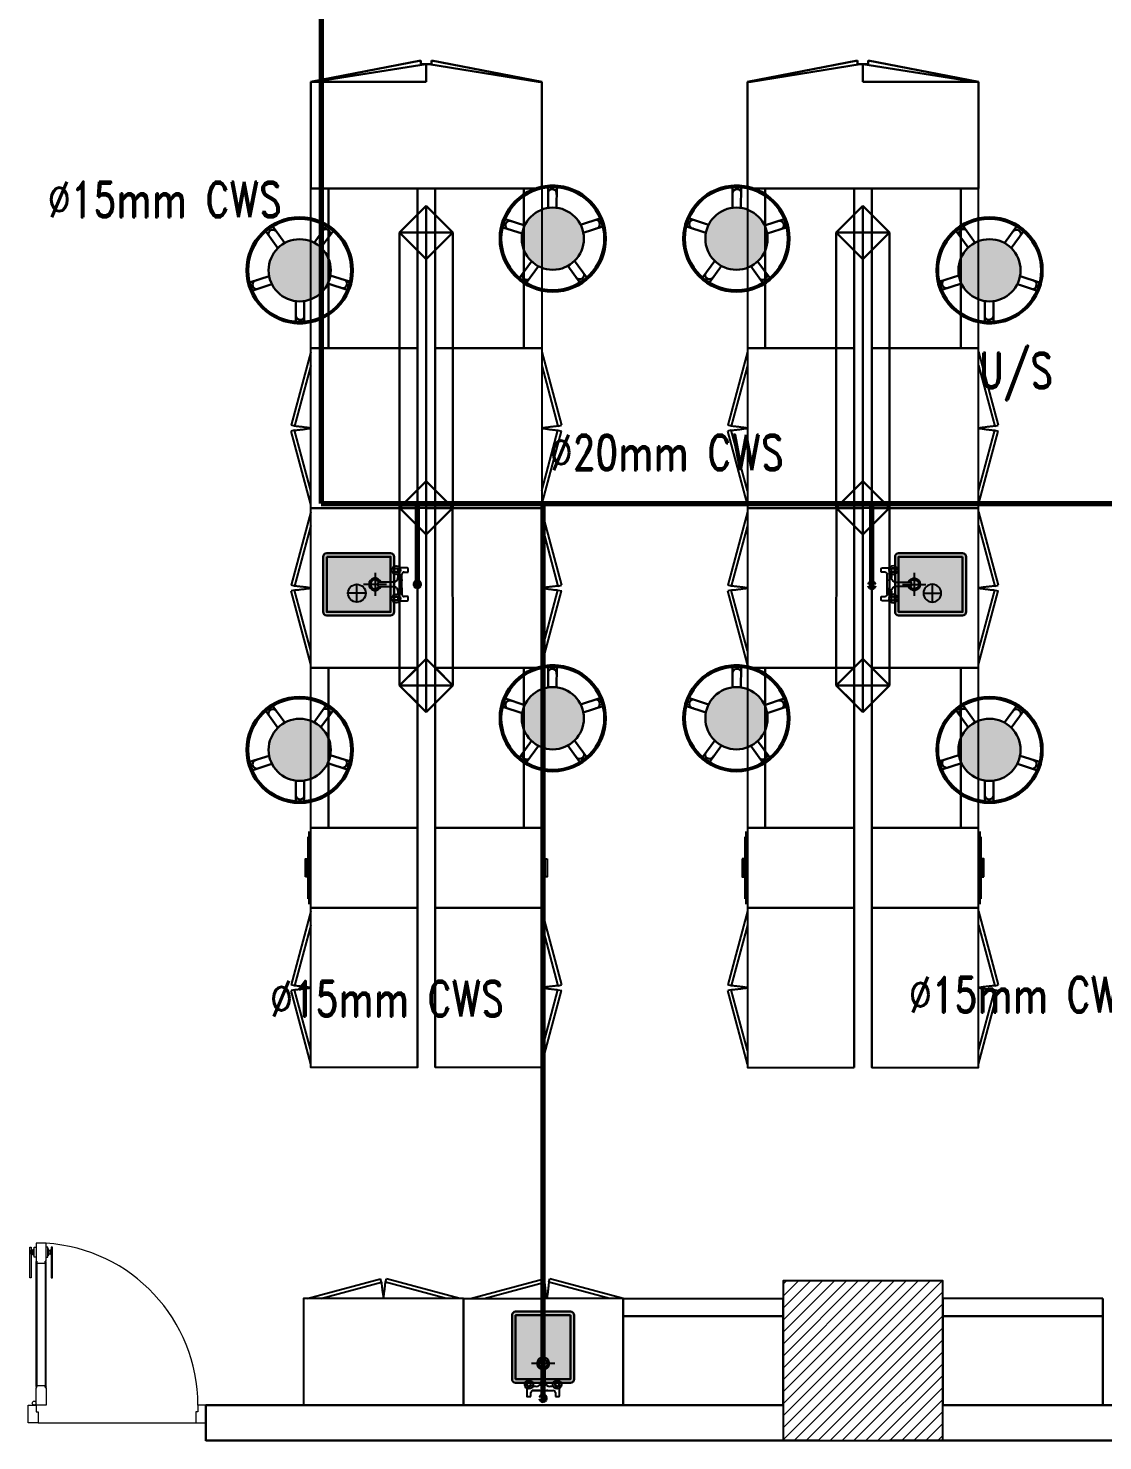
# Model space of a CAD drawing. Extents: x 800 to 995, y 398 to 804.
# Drawn here: x 861.9 to 867.95, y 754.73 to 762.68 of the extents above; entities that cross this region are included whole.
import ezdxf

# ---------------------------------------------------------------- set-up
doc = ezdxf.new("R2010")
doc.units = 0
doc.header["$MEASUREMENT"] = 0
doc.linetypes.add('ACAD_ISO02W100', pattern=[15, 12, -3])
doc.linetypes.add('DASHED', pattern=[19.05, 12.7, -6.35])
doc.layers.get('0').update_dxf_attribs({"color": 252, "linetype": 'CONTINUOUS', "lineweight": 30})
for name, color, linetype in [('-FUR', 252, 'CONTINUOUS'), ('LAYER8', 3, 'CONTINUOUS'), ('SAN', 2, 'CONTINUOUS')]:
    doc.layers.add(name, color=color, linetype=linetype)
for name, color, linetype, lineweight in [('Column', 6, 'CONTINUOUS', 25), ('DOOR', 30, 'CONTINUOUS', 9), ('hatch', 252, 'CONTINUOUS', 9), ('P-C-WATER', 5, 'CONTINUOUS', 70), ('P-TEXT', 1, 'CONTINUOUS', 25), ('Wall', 252, 'CONTINUOUS', 30)]:
    doc.layers.add(name, color=color, linetype=linetype, lineweight=lineweight)
doc.styles.add('ROMANC', font='romand.shx')

# ---------------------------------------------------------------- blocks, each defined once
blk = doc.blocks.new('YY5Y5')
at = {"layer": 'SAN', "color": 1}
for p, q in [((433.83, 542.04), (433.83, 538.56)), ((435.73, 542.41), (434.2, 542.41)), ((435.73, 540.55), (435.73, 542.41)), ((446.18, 539.55), (436.73, 539.55)), ((443.04, 539.55), (446.16, 539.55)), ((447.16, 542.41), (447.16, 540.55)), ((448.69, 542.41), (447.16, 542.41)), ((449.07, 538.56), (449.07, 542.04)), ((434.16, 537.56), (433.7, 538.02)), ((434.16, 536.15), (433.7, 535.69)), ((435.58, 537.56), (436.04, 538.02)), ((435.58, 536.15), (436.04, 535.69)), ((436.72, 537.65), (438.25, 537.65)), ((440.5, 535.4), (440.5, 528.74)), ((442.4, 528.74), (442.4, 535.4)), ((444.65, 537.65), (446.18, 537.65)), ((447.32, 537.56), (446.86, 538.02)), ((447.32, 536.15), (446.86, 535.69)), ((448.74, 537.56), (449.2, 538.02)), ((448.74, 536.15), (449.2, 535.69)), ((440.87, 528.36), (442.03, 528.36))]:
    blk.add_line(p, q, dxfattribs=at)
at = {"layer": 'SAN', "color": 1, "linetype": 'Continuous'}
blk.add_line((439.23, 539.55), (439.86, 539.55), dxfattribs=at)
at = {"layer": 'SAN', "color": 2, "linetype": 'DASHED'}
for points in [[(441.45, 532.42), (441.45, 521.63)], [(436.06, 527.03), (446.84, 527.03)]]:
    blk.add_lwpolyline(points, dxfattribs=at)
at = {"layer": 'SAN', "color": 1}
for centre, radius in [((434.87, 536.85), 2), ((434.87, 536.85), 1), ((434.87, 536.85), 0.8), ((448.03, 536.85), 2), ((448.03, 536.85), 1), ((448.03, 536.85), 0.8)]:
    blk.add_circle(centre, radius, dxfattribs=at)
for centre, radius, start, end in [((434.2, 542.04), 0.375, 90, 180), ((436.73, 540.55), 1, 180, 270), ((446.16, 540.55), 1, 270, 0), ((448.69, 542.04), 0.375, 0, 90), ((438.25, 535.4), 2.25, 0, 90), ((444.65, 535.4), 2.25, 90, 180), ((441.45, 527.03), 2.86, 109.43194, 70.56806), ((441.45, 527.03), 2.08, 117.27647, 62.72353), ((440.87, 528.74), 0.375, 180, 270), ((442.03, 528.74), 0.375, 270, 360)]:
    blk.add_arc(centre, radius, start, end, dxfattribs=at)
blk = doc.blocks.new('fd')
at = {"layer": '-FUR'}
h = blk.add_hatch(color=254, dxfattribs=at)
h.paths.add_polyline_path([(1322.6636, 576.6994), (1322.3536, 576.6994), (1322.3536, 577.0594), (1322.6636, 577.0594)], flags=16)
edge = h.paths.add_edge_path()
edge.add_line((1322.6636, 576.6794), (1322.3536, 576.6794))
edge.add_arc((1322.3536, 576.6994), 0.02, 180, 270, ccw=False)
edge.add_line((1322.3336, 576.6994), (1322.3336, 577.0594))
edge.add_arc((1322.3536, 577.0594), 0.02, 90, 180, ccw=False)
edge.add_line((1322.3536, 577.0794), (1322.6636, 577.0794))
edge.add_arc((1322.6636, 577.0594), 0.02, 0, 90, ccw=False)
edge.add_line((1322.6836, 577.0594), (1322.6836, 576.6994))
edge.add_arc((1322.6636, 576.6994), 0.02, -90, 0, ccw=False)
blk.add_hatch(color=253, dxfattribs=at).paths.add_polyline_path([(1322.6636, 577.0594), (1322.6636, 576.6994), (1322.3536, 576.6994), (1322.3536, 577.0594)])
h = blk.add_hatch(color=251, dxfattribs=at)
h.paths.add_polyline_path([(1322.6337, 577.0294), (1322.6636, 577.0594), (1322.6636, 576.6994), (1322.6336, 576.7294)])
h.paths.add_polyline_path([(1322.6336, 576.7294), (1322.6636, 576.6994), (1322.3536, 576.6994), (1322.3836, 576.7294)])
h = blk.add_hatch(color=252, dxfattribs=at)
h.paths.add_polyline_path([(1322.3836, 577.0294), (1322.3536, 577.0594), (1322.6636, 577.0594), (1322.6337, 577.0294)])
h.paths.add_polyline_path([(1322.3836, 576.7294), (1322.3536, 576.6994), (1322.3536, 577.0594), (1322.3836, 577.0294)])
for p, q in [((1322.4784, 577.2056), (1322.0597, 577.2056)), ((1322.4784, 577.2056), (1322.9597, 577.2056)), ((1322.0597, 576.6056), (1322.5097, 576.6056)), ((1322.9597, 576.6056), (1322.5097, 576.6056))]:
    blk.add_line(p, q, dxfattribs=at)
at = {"layer": '-FUR', "linetype": 'ACAD_ISO02W100'}
for p, q in [((1322.0597, 577.2056), (1322.5097, 577.2056)), ((1322.9597, 577.2056), (1322.5097, 577.2056)), ((1322.0997, 576.6056), (1322.5133, 576.4948)), ((1322.177, 576.6056), (1322.5185, 576.5141)), ((1322.8824, 576.6056), (1322.541, 576.5141)), ((1322.9597, 576.6056), (1322.5462, 576.4948)), ((1322.5185, 576.5141), (1322.5133, 576.4948)), ((1322.541, 576.5141), (1322.5462, 576.4948))]:
    blk.add_line(p, q, dxfattribs=at)
for centre, start, end in [((1324.045, 576.3727), 171.26112, 174.70691), ((1321.0144, 576.3727), 5.29309, 8.73888)]:
    blk.add_arc(centre, 1.5331, start, end, dxfattribs=at)
for p, q in [((1322.0597, 577.2056), (1322.0597, 576.6056)), ((1322.9597, 577.2056), (1322.9597, 576.6056))]:
    blk.add_line(p, q)
blk.add_lwpolyline([(1322.6636, 576.6794), (1322.3536, 576.6794, -0.414214), (1322.3336, 576.6994), (1322.3336, 577.0594, -0.414214), (1322.3536, 577.0794), (1322.6636, 577.0794, -0.414214), (1322.6836, 577.0594), (1322.6836, 576.6994, -0.414214)], format="xyb", close=True)
blk.add_lwpolyline([(1322.6636, 576.6794), (1322.3536, 576.6794, -0.414214), (1322.3336, 576.6994), (1322.3336, 577.0594, -0.414214), (1322.3536, 577.0794), (1322.6636, 577.0794, -0.414214), (1322.6836, 577.0594), (1322.6836, 576.6994, -0.414214)], format="xyb", close=True)
blk.add_lwpolyline([(1322.6636, 576.6994), (1322.3536, 576.6994), (1322.3536, 577.0594), (1322.6636, 577.0594)], close=True)
at = {"extrusion": (0, 0, -1), "xscale": 0.0121000000000322, "yscale": 0.0121000000000322, "zscale": -0.0121}
blk.add_blockref('YY5Y5', (-1327.8502, 570.5947), dxfattribs=at)
blk = doc.blocks.new('juy')
blk.add_line((1322.9597, 577.2056), (1322.9597, 576.6056))
blk.add_blockref('fd', (0, 0))
blk = doc.blocks.new('vfd')
at = {"layer": '-FUR'}
h = blk.add_hatch(color=254, dxfattribs=at)
h.paths.add_polyline_path([(1316.635, 565.8296), (1316.635, 566.1396), (1316.275, 566.1396), (1316.275, 565.8296)], flags=16)
edge = h.paths.add_edge_path()
edge.add_line((1316.655, 565.8296), (1316.655, 566.1396))
edge.add_ellipse((1316.635, 566.1396), major_axis=(-0.0141, -0.0141), ratio=1, start_angle=135, end_angle=225)
edge.add_line((1316.635, 566.1596), (1316.275, 566.1596))
edge.add_ellipse((1316.275, 566.1396), major_axis=(-0.0141, -0.0141), ratio=1, start_angle=225, end_angle=315)
edge.add_line((1316.255, 566.1396), (1316.255, 565.8296))
edge.add_ellipse((1316.275, 565.8296), major_axis=(0.0141, -0.0141), ratio=1, start_angle=225, end_angle=315)
edge.add_line((1316.275, 565.8096), (1316.635, 565.8096))
edge.add_ellipse((1316.635, 565.8296), major_axis=(0.0141, -0.0141), ratio=1, start_angle=-45, end_angle=45)
blk.add_hatch(color=253, dxfattribs=at).paths.add_polyline_path([(1316.275, 565.8296), (1316.635, 565.8296), (1316.635, 566.1396), (1316.275, 566.1396)])
h = blk.add_hatch(color=251, dxfattribs=at)
h.paths.add_polyline_path([(1316.305, 565.8596), (1316.275, 565.8296), (1316.635, 565.8296), (1316.605, 565.8596)])
h.paths.add_polyline_path([(1316.605, 565.8596), (1316.635, 565.8296), (1316.635, 566.1396), (1316.605, 566.1096)])
h = blk.add_hatch(color=252, dxfattribs=at)
h.paths.add_polyline_path([(1316.305, 566.1096), (1316.275, 566.1396), (1316.275, 565.8296), (1316.305, 565.8596)])
h.paths.add_polyline_path([(1316.605, 566.1096), (1316.635, 566.1396), (1316.275, 566.1396), (1316.305, 566.1096)])
blk.add_lwpolyline([(1316.655, 565.8296), (1316.655, 566.1396, 0.414214), (1316.635, 566.1596), (1316.275, 566.1596, 0.414214), (1316.255, 566.1396), (1316.255, 565.8296, 0.414214), (1316.275, 565.8096), (1316.635, 565.8096, 0.414214)], format="xyb", close=True)
blk.add_lwpolyline([(1316.655, 565.8296), (1316.655, 566.1396, 0.414214), (1316.635, 566.1596), (1316.275, 566.1596, 0.414214), (1316.255, 566.1396), (1316.255, 565.8296, 0.414214), (1316.275, 565.8096), (1316.635, 565.8096, 0.414214)], format="xyb", close=True)
blk.add_lwpolyline([(1316.635, 565.8296), (1316.635, 566.1396), (1316.275, 566.1396), (1316.275, 565.8296)], close=True)
at = {"layer": 'LAYER8'}
for p, q in [((1316.465, 566.0846), (1316.465, 565.9846)), ((1316.415, 566.0346), (1316.515, 566.0346))]:
    blk.add_line(p, q, dxfattribs=at)
blk.add_circle((1316.465, 566.0346), 0.05, dxfattribs=at)
at = {"xscale": 0.0121, "yscale": 0.0121, "zscale": 0.0121, "rotation": 89.99999999999997}
blk.add_blockref('YY5Y5', (1322.7397, 560.6431), dxfattribs=at)

msp = doc.modelspace()

# ---------------------------------------------------------------- hatches: boundary and pattern name
h = msp.add_hatch(color=256)
h.set_gradient(color1=(132, 132, 132), name='SPHERICAL')
h.paths.add_polyline_path([(864.6752, 761.4986, 1), (865.0252, 761.4986, 1)])
h = msp.add_hatch(color=256)
h.set_gradient(color1=(132, 132, 132), name='SPHERICAL')
h.paths.add_polyline_path([(866.0591, 761.4986, -1), (865.7091, 761.4986, -1)])
h = msp.add_hatch(color=256)
h.set_gradient(color1=(132, 132, 132), name='SPHERICAL')
h.paths.add_polyline_path([(863.6, 761.3206, 1), (863.25, 761.3206, 1)])
h = msp.add_hatch(color=256)
h.set_gradient(color1=(132, 132, 132), name='SPHERICAL')
h.paths.add_polyline_path([(867.1343, 761.3206, -1), (867.4843, 761.3206, -1)])
h = msp.add_hatch(color=256)
h.set_gradient(color1=(132, 132, 132), name='SPHERICAL')
h.paths.add_polyline_path([(864.6752, 758.7986, 1), (865.0252, 758.7986, 1)])
h = msp.add_hatch(color=256)
h.set_gradient(color1=(132, 132, 132), name='SPHERICAL')
h.paths.add_polyline_path([(866.0591, 758.7986, -1), (865.7091, 758.7986, -1)])
h = msp.add_hatch(color=256)
h.set_gradient(color1=(132, 132, 132), name='SPHERICAL')
h.paths.add_polyline_path([(863.6, 758.6206, 1), (863.25, 758.6206, 1)])
h = msp.add_hatch(color=256)
h.set_gradient(color1=(132, 132, 132), name='SPHERICAL')
h.paths.add_polyline_path([(867.1343, 758.6206, -1), (867.4843, 758.6206, -1)])
at = {"layer": 'hatch'}
h = msp.add_hatch(dxfattribs=at)
h.set_pattern_fill('ANSI31', color=252, scale=0.015, style=0)
h.set_pattern_definition([(45, (1093.578867, 432.509505), (-0.0336759605, 0.0336759605), [])])
h.paths.add_polyline_path([(866.1467, 754.7316), (867.0467, 754.7316), (867.0467, 755.6316), (866.1467, 755.6316)])

# ---------------------------------------------------------------- linework, layer by layer
at = {"layer": '-FUR', "linetype": 'ACAD_ISO02W100'}
for p, q in [((863.4876, 760.8816), (863.4876, 761.7816)), ((864.7876, 761.7816), (864.7876, 760.8816)), ((865.9467, 761.7816), (865.9467, 760.8816)), ((867.2467, 760.8816), (867.2467, 761.7816)), ((863.4876, 760.8616), (863.3768, 760.448)), ((864.0876, 760.8816), (864.0876, 759.9816)), ((864.1876, 759.9816), (864.1876, 760.8816)), ((864.7876, 760.8616), (864.8984, 760.448)), ((865.9467, 760.8616), (865.8359, 760.448)), ((866.5467, 759.9816), (866.5467, 760.8816)), ((866.6467, 760.8816), (866.6467, 759.9816)), ((867.2467, 760.8616), (867.3575, 760.448)), ((863.4876, 760.7843), (863.3961, 760.4428)), ((864.7876, 760.7843), (864.8791, 760.4428)), ((865.9467, 760.7843), (865.8552, 760.4428)), ((867.2467, 760.7843), (867.3382, 760.4428)), ((863.3961, 760.4428), (863.3768, 760.448)), ((863.3961, 760.4203), (863.3768, 760.4151)), ((863.4876, 760.0016), (863.3768, 760.4151)), ((863.4876, 760.0788), (863.3961, 760.4203)), ((864.7876, 760.0788), (864.8791, 760.4203)), ((864.7876, 760.0016), (864.8984, 760.4151)), ((864.8791, 760.4428), (864.8984, 760.448)), ((864.8791, 760.4203), (864.8984, 760.4151)), ((865.8552, 760.4428), (865.8359, 760.448)), ((865.8552, 760.4203), (865.8359, 760.4151)), ((865.9467, 760.0016), (865.8359, 760.4151)), ((865.9467, 760.0788), (865.8552, 760.4203)), ((867.2467, 760.0788), (867.3382, 760.4203)), ((867.2467, 760.0016), (867.3575, 760.4151)), ((867.3382, 760.4428), (867.3575, 760.448)), ((867.3382, 760.4203), (867.3575, 760.4151)), ((863.4876, 759.9616), (863.3768, 759.548)), ((864.0876, 759.9816), (864.0876, 759.0816)), ((864.1876, 759.0816), (864.1876, 759.9816)), ((864.7876, 759.9616), (864.8984, 759.548)), ((865.9467, 759.9616), (865.8359, 759.548)), ((866.5467, 759.0816), (866.5467, 759.9816)), ((866.6467, 759.9816), (866.6467, 759.0816)), ((867.2467, 759.9616), (867.3575, 759.548)), ((863.4876, 759.8843), (863.3961, 759.5428)), ((864.7876, 759.8843), (864.8791, 759.5428)), ((865.9467, 759.8843), (865.8552, 759.5428)), ((867.2467, 759.8843), (867.3382, 759.5428)), ((863.3961, 759.5428), (863.3768, 759.548)), ((864.8791, 759.5428), (864.8984, 759.548)), ((865.8552, 759.5428), (865.8359, 759.548)), ((867.3382, 759.5428), (867.3575, 759.548)), ((863.3961, 759.5203), (863.3768, 759.5151)), ((863.4876, 759.1016), (863.3768, 759.5151)), ((863.4876, 759.1788), (863.3961, 759.5203)), ((864.7876, 759.1788), (864.8791, 759.5203)), ((864.7876, 759.1016), (864.8984, 759.5151)), ((864.8791, 759.5203), (864.8984, 759.5151)), ((865.8552, 759.5203), (865.8359, 759.5151)), ((865.9467, 759.1016), (865.8359, 759.5151)), ((865.9467, 759.1788), (865.8552, 759.5203)), ((867.2467, 759.1788), (867.3382, 759.5203)), ((867.2467, 759.1016), (867.3575, 759.5151)), ((867.3382, 759.5203), (867.3575, 759.5151)), ((863.4876, 758.1816), (863.4876, 759.0816)), ((864.7876, 759.0816), (864.7876, 758.1816)), ((865.9467, 759.0816), (865.9467, 758.1816)), ((867.2467, 758.1816), (867.2467, 759.0816)), ((864.0876, 757.7316), (864.0876, 758.1816)), ((864.1876, 758.1816), (864.1876, 757.7316)), ((866.5467, 758.1816), (866.5467, 757.7316)), ((866.6467, 757.7316), (866.6467, 758.1816)), ((863.4876, 757.7116), (863.3768, 757.298)), ((864.0876, 757.7316), (864.0876, 756.8316)), ((864.1876, 756.8316), (864.1876, 757.7316)), ((864.7876, 757.7116), (864.8984, 757.298)), ((865.9467, 757.7116), (865.8359, 757.298)), ((866.5467, 756.8316), (866.5467, 757.7316)), ((866.6467, 757.7316), (866.6467, 756.8316)), ((867.2467, 757.7116), (867.3575, 757.298)), ((863.4876, 757.6343), (863.3961, 757.2928)), ((864.7876, 757.6343), (864.8791, 757.2928)), ((865.9467, 757.6343), (865.8552, 757.2928)), ((867.2467, 757.6343), (867.3382, 757.2928)), ((863.3961, 757.2928), (863.3768, 757.298)), ((863.3961, 757.2703), (863.3768, 757.2651)), ((863.4876, 756.8516), (863.3768, 757.2651)), ((863.4876, 756.9288), (863.3961, 757.2703)), ((864.7876, 756.9288), (864.8791, 757.2703)), ((864.7876, 756.8516), (864.8984, 757.2651)), ((864.8791, 757.2928), (864.8984, 757.298)), ((864.8791, 757.2703), (864.8984, 757.2651)), ((865.8552, 757.2928), (865.8359, 757.298)), ((865.8552, 757.2703), (865.8359, 757.2651)), ((865.9467, 756.8516), (865.8359, 757.2651)), ((865.9467, 756.9288), (865.8552, 757.2703)), ((867.2467, 756.9288), (867.3382, 757.2703)), ((867.2467, 756.8516), (867.3575, 757.2651)), ((867.3382, 757.2928), (867.3575, 757.298)), ((867.3382, 757.2703), (867.3575, 757.2651)), ((863.4667, 755.5316), (863.8803, 755.6424)), ((863.8854, 755.6231), (863.8803, 755.6424)), ((863.908, 755.6231), (863.9131, 755.6424)), ((864.3267, 755.5316), (863.9131, 755.6424)), ((863.544, 755.5316), (863.8854, 755.6231)), ((864.2494, 755.5316), (863.908, 755.6231)), ((865.2467, 755.5316), (866.1467, 755.5316)), ((867.9467, 755.5316), (867.0467, 755.5316)), ((863.4467, 754.9316), (864.3467, 754.9316))]:
    msp.add_line(p, q, dxfattribs=at)
at = {"layer": '-FUR'}
for p, q in [((863.4726, 757.7816), (863.4726, 758.1316)), ((863.4776, 757.7516), (863.4776, 758.1616)), ((864.7976, 758.1616), (864.7976, 757.7516)), ((864.8026, 758.1316), (864.8026, 757.7816)), ((865.9317, 758.1316), (865.9317, 757.7816)), ((865.9367, 758.1616), (865.9367, 757.7516)), ((867.2567, 757.7516), (867.2567, 758.1616)), ((867.2617, 757.7816), (867.2617, 758.1316))]:
    msp.add_line(p, q, dxfattribs=at)
for points in [[(864.0876, 760.8816), (864.0876, 759.9816), (863.4876, 759.9816), (863.4876, 760.8816)], [(864.1876, 759.9816), (864.1876, 760.8816), (864.7876, 760.8816), (864.7876, 759.9816)], [(866.5467, 759.9816), (866.5467, 760.8816), (865.9467, 760.8816), (865.9467, 759.9816)], [(866.6467, 760.8816), (866.6467, 759.9816), (867.2467, 759.9816), (867.2467, 760.8816)], [(864.0876, 759.9816), (864.0876, 759.0816), (863.4876, 759.0816), (863.4876, 759.9816)], [(864.1876, 759.0816), (864.1876, 759.9816), (864.7876, 759.9816), (864.7876, 759.0816)], [(866.5467, 759.0816), (866.5467, 759.9816), (865.9467, 759.9816), (865.9467, 759.0816)], [(866.6467, 759.9816), (866.6467, 759.0816), (867.2467, 759.0816), (867.2467, 759.9816)], [(863.4876, 757.7316), (863.4876, 758.1816), (864.0876, 758.1816), (864.0876, 757.7316)], [(864.7876, 758.1816), (864.7876, 757.7316), (864.1876, 757.7316), (864.1876, 758.1816)], [(865.9467, 758.1816), (865.9467, 757.7316), (866.5467, 757.7316), (866.5467, 758.1816)], [(867.2467, 757.7316), (867.2467, 758.1816), (866.6467, 758.1816), (866.6467, 757.7316)], [(864.0876, 757.7316), (864.0876, 756.8316), (863.4876, 756.8316), (863.4876, 757.7316)], [(864.1876, 756.8316), (864.1876, 757.7316), (864.7876, 757.7316), (864.7876, 756.8316)], [(866.5467, 756.8316), (866.5467, 757.7316), (865.9467, 757.7316), (865.9467, 756.8316)], [(866.6467, 757.7316), (866.6467, 756.8316), (867.2467, 756.8316), (867.2467, 757.7316)], [(863.4467, 754.9316), (864.3467, 754.9316), (864.3467, 755.5316), (863.4467, 755.5316)]]:
    msp.add_lwpolyline(points, close=True, dxfattribs=at)
at = {"layer": '-FUR', "color": 1}
for points in [[(863.4576, 757.9066), (863.4576, 758.0066), (863.4676, 758.0066), (863.4676, 757.9066)], [(864.8176, 758.0066), (864.8176, 757.9066), (864.8076, 757.9066), (864.8076, 758.0066)], [(865.9167, 758.0066), (865.9167, 757.9066), (865.9267, 757.9066), (865.9267, 758.0066)], [(867.2767, 757.9066), (867.2767, 758.0066), (867.2667, 758.0066), (867.2667, 757.9066)]]:
    msp.add_lwpolyline(points, close=True, dxfattribs=at)
at = {"layer": '-FUR', "linetype": 'ACAD_ISO02W100'}
for centre, start, end in [((863.2547, 758.9163), 81.26112, 84.70691), ((863.2547, 761.9468), 275.29309, 278.73888), ((865.0205, 758.9163), 95.29309, 98.73888), ((865.0205, 761.9468), 261.26112, 264.70691), ((865.7138, 758.9163), 81.26112, 84.70691), ((865.7138, 761.9468), 275.29309, 278.73888), ((867.4796, 758.9163), 95.29309, 98.73888), ((867.4796, 761.9468), 261.26112, 264.70691), ((863.2547, 758.0163), 81.26112, 84.70691), ((863.2547, 761.0468), 275.29309, 278.73888), ((865.0205, 758.0163), 95.29309, 98.73888), ((865.0205, 761.0468), 261.26112, 264.70691), ((865.7138, 758.0163), 81.26112, 84.70691), ((865.7138, 761.0468), 275.29309, 278.73888), ((867.4796, 758.0163), 95.29309, 98.73888), ((867.4796, 761.0468), 261.26112, 264.70691), ((863.2547, 755.7663), 81.26112, 84.70691), ((863.2547, 758.7968), 275.29309, 278.73888), ((865.0205, 755.7663), 95.29309, 98.73888), ((865.0205, 758.7968), 261.26112, 264.70691), ((865.7138, 755.7663), 81.26112, 84.70691), ((865.7138, 758.7968), 275.29309, 278.73888), ((867.4796, 755.7663), 95.29309, 98.73888), ((867.4796, 758.7968), 261.26112, 264.70691), ((865.412, 755.7645), 185.29309, 188.73888), ((862.3814, 755.7645), 351.26112, 354.70691)]:
    msp.add_arc(centre, 1.5331, start, end, dxfattribs=at)
for p, q in [((863.4876, 762.3816), (864.1076, 762.5016)), ((863.5076, 762.3816), (864.1376, 762.4816)), ((864.1076, 762.4816), (864.1076, 762.5016)), ((864.1376, 762.4816), (864.1076, 762.4816)), ((864.1376, 762.3816), (864.1376, 762.4816)), ((864.1376, 762.4816), (864.1676, 762.4816)), ((864.7676, 762.3816), (864.1526, 762.4816)), ((864.1676, 762.4816), (864.1676, 762.5016)), ((864.7876, 762.3816), (864.1676, 762.5016)), ((865.9467, 762.3816), (866.5667, 762.5016)), ((865.9667, 762.3816), (866.5817, 762.4816)), ((866.5667, 762.4816), (866.5667, 762.5016)), ((866.5967, 762.4816), (866.5667, 762.4816)), ((866.5967, 762.3816), (866.5967, 762.4816)), ((866.5967, 762.4816), (866.6267, 762.4816)), ((867.2267, 762.3816), (866.5967, 762.4816)), ((866.6267, 762.4816), (866.6267, 762.5016)), ((867.2467, 762.3816), (866.6267, 762.5016)), ((863.4876, 761.7816), (863.4876, 762.3816)), ((863.4876, 762.3816), (864.1376, 762.3816)), ((863.4876, 762.3816), (863.5076, 762.3816)), ((864.7876, 762.3816), (864.7676, 762.3816)), ((864.7876, 762.3816), (864.7876, 761.7816)), ((865.9467, 762.3816), (865.9467, 761.7816)), ((865.9467, 762.3816), (865.9667, 762.3816)), ((867.2467, 762.3816), (866.5967, 762.3816)), ((867.2467, 762.3816), (867.2267, 762.3816)), ((867.2467, 761.7816), (867.2467, 762.3816)), ((863.4876, 761.7816), (864.7876, 761.7816)), ((864.0876, 761.7816), (863.4876, 761.7816)), ((863.4876, 761.7816), (863.5876, 761.7816)), ((863.5876, 761.7816), (863.5876, 760.8816)), ((864.0876, 760.8816), (864.0876, 761.7816)), ((864.7876, 761.7816), (864.1876, 761.7816)), ((864.1876, 761.7816), (864.1876, 760.8816)), ((864.6876, 760.8816), (864.6876, 761.7816)), ((864.8245, 761.6717), (864.8241, 761.785)), ((864.8624, 761.7977), (864.8349, 761.7976)), ((864.8719, 761.6723), (864.8724, 761.7877)), ((865.8624, 761.6723), (865.8619, 761.7877)), ((865.8719, 761.7977), (865.8994, 761.7976)), ((865.9098, 761.6717), (865.9102, 761.785)), ((867.2467, 761.7816), (865.9467, 761.7816)), ((865.9467, 761.7816), (866.5467, 761.7816)), ((866.0467, 760.8816), (866.0467, 761.7816)), ((866.5467, 761.7816), (866.5467, 760.8816)), ((866.6467, 760.8816), (866.6467, 761.7816)), ((866.6467, 761.7816), (867.2467, 761.7816)), ((867.2467, 761.7816), (867.1467, 761.7816)), ((867.1467, 761.7816), (867.1467, 760.8816)), ((864.1378, 761.6834), (863.9878, 761.5334)), ((864.1378, 759.9834), (864.1378, 761.6834)), ((864.1378, 761.5334), (864.1378, 761.6834)), ((864.1378, 761.6834), (864.2878, 761.5334)), ((866.5965, 761.6834), (866.4465, 761.5334)), ((866.5965, 759.9834), (866.5965, 761.6834)), ((866.5965, 761.5334), (866.5965, 761.6834)), ((866.5965, 761.6834), (866.7465, 761.5334)), ((864.5696, 761.6026), (864.5612, 761.5764)), ((864.6918, 761.5729), (864.5821, 761.6091)), ((865.0069, 761.5765), (865.1145, 761.6119)), ((865.1384, 761.5795), (865.1298, 761.6056)), ((865.5959, 761.5795), (865.6045, 761.6056)), ((865.7274, 761.5765), (865.6198, 761.6119)), ((866.0425, 761.5729), (866.1522, 761.6091)), ((866.1647, 761.6026), (866.1731, 761.5764)), ((863.3025, 761.4455), (863.2355, 761.5369)), ((863.2591, 761.5697), (863.2369, 761.5534)), ((863.3405, 761.4738), (863.273, 761.5675)), ((863.506, 761.4757), (863.5722, 761.5676)), ((863.5446, 761.4483), (863.6129, 761.5414)), ((863.6106, 761.5554), (863.5883, 761.5714)), ((864.2878, 761.5334), (863.9878, 761.5334)), ((863.9878, 761.5334), (863.9878, 759.9834)), ((864.1378, 761.3834), (863.9878, 761.5334)), ((863.9878, 761.5334), (864.2878, 761.5334)), ((864.1378, 761.5334), (864.1378, 761.3834)), ((864.2878, 761.5334), (864.1378, 761.3834)), ((864.2878, 759.9834), (864.2878, 761.5334)), ((864.6776, 761.5277), (864.5698, 761.5623)), ((865.0221, 761.5316), (865.132, 761.5668)), ((865.7122, 761.5316), (865.6023, 761.5668)), ((866.0567, 761.5277), (866.1646, 761.5623)), ((866.4465, 759.9834), (866.4465, 761.5334)), ((866.4465, 761.5334), (866.7465, 761.5334)), ((866.7465, 761.5334), (866.4465, 761.5334)), ((866.4465, 761.5334), (866.5965, 761.3834)), ((866.5965, 761.5334), (866.5965, 761.3834)), ((866.5965, 761.3834), (866.7465, 761.5334)), ((866.7465, 761.5334), (866.7465, 759.9834)), ((867.1897, 761.4483), (867.1214, 761.5414)), ((867.1237, 761.5554), (867.146, 761.5714)), ((867.2284, 761.4757), (867.1621, 761.5676)), ((867.3938, 761.4738), (867.4613, 761.5675)), ((867.4318, 761.4455), (867.4988, 761.5369)), ((867.4752, 761.5697), (867.4974, 761.5534)), ((864.0876, 756.8316), (864.0876, 761.4336)), ((864.1378, 761.3834), (864.1378, 760.5334)), ((864.1876, 761.4331), (864.1876, 756.8316)), ((864.7306, 761.3709), (864.6623, 761.2778)), ((864.9727, 761.3737), (865.0397, 761.2822)), ((865.7616, 761.3737), (865.6946, 761.2822)), ((866.0037, 761.3709), (866.072, 761.2778)), ((866.5467, 761.4331), (866.5467, 756.8316)), ((866.5965, 761.3834), (866.5965, 760.5334)), ((866.6467, 756.8316), (866.6467, 761.4336)), ((863.2531, 761.2876), (863.1432, 761.2524)), ((863.5976, 761.2915), (863.7055, 761.2569)), ((864.7693, 761.3435), (864.703, 761.2516)), ((864.9347, 761.3454), (865.0022, 761.2517)), ((865.7996, 761.3454), (865.7321, 761.2517)), ((865.9651, 761.3435), (866.0313, 761.2516)), ((867.1367, 761.2915), (867.0289, 761.2569)), ((867.4812, 761.2876), (867.5911, 761.2524)), ((863.1368, 761.2397), (863.1454, 761.2136)), ((863.2683, 761.2426), (863.1607, 761.2072)), ((863.5834, 761.2463), (863.6931, 761.2101)), ((863.7056, 761.2166), (863.7141, 761.2428)), ((864.6646, 761.2638), (864.6869, 761.2478)), ((865.0161, 761.2495), (865.0383, 761.2658)), ((865.7182, 761.2495), (865.696, 761.2658)), ((866.0697, 761.2638), (866.0474, 761.2478)), ((867.0287, 761.2166), (867.0203, 761.2428)), ((867.1509, 761.2463), (867.0412, 761.2101)), ((867.466, 761.2426), (867.5736, 761.2072)), ((867.5975, 761.2397), (867.5889, 761.2136)), ((863.4033, 761.1469), (863.4028, 761.0315)), ((863.4507, 761.1475), (863.4511, 761.0342)), ((867.2836, 761.1475), (867.2832, 761.0342)), ((867.331, 761.1469), (867.3315, 761.0315)), ((863.4128, 761.0215), (863.4403, 761.0216)), ((867.3215, 761.0215), (867.294, 761.0216)), ((863.4876, 760.8816), (864.0876, 760.8816)), ((864.1876, 760.8816), (864.7876, 760.8816)), ((864.7876, 760.8816), (864.6876, 760.8816)), ((866.5467, 760.8816), (865.9467, 760.8816)), ((865.9467, 760.8816), (866.0467, 760.8816)), ((867.2467, 760.8816), (866.6467, 760.8816)), ((864.1378, 760.1334), (863.9878, 759.9834)), ((864.1378, 759.9834), (864.1378, 760.1334)), ((864.1378, 760.1334), (864.2878, 759.9834)), ((866.5965, 760.1334), (866.4465, 759.9834)), ((866.5965, 759.9834), (866.5965, 760.1334)), ((866.5965, 760.1334), (866.7465, 759.9834)), ((864.2878, 759.9834), (863.9878, 759.9834)), ((864.1378, 759.8334), (863.9878, 759.9834)), ((863.9878, 759.9834), (864.2878, 759.9834)), ((863.9878, 759.9834), (863.9878, 758.9834)), ((864.1876, 759.9816), (864.1376, 759.9816)), ((864.1378, 759.9834), (864.1378, 759.8334)), ((864.2878, 759.9834), (864.1378, 759.8334)), ((864.2878, 758.9834), (864.2861, 759.9816)), ((866.4465, 759.9834), (866.7465, 759.9834)), ((866.7465, 759.9834), (866.4465, 759.9834)), ((866.4465, 759.9834), (866.5965, 759.8334)), ((866.4465, 758.9834), (866.4483, 759.9816)), ((866.5467, 759.9816), (866.5967, 759.9816)), ((866.5965, 759.9834), (866.5965, 759.8334)), ((866.5965, 759.8334), (866.7465, 759.9834)), ((866.7465, 759.9834), (866.7465, 758.9834)), ((864.1378, 759.8334), (864.1378, 758.9834)), ((866.5965, 759.8334), (866.5965, 758.9834)), ((864.1378, 759.1334), (863.9878, 758.9834)), ((864.1378, 759.1334), (863.9878, 758.9834)), ((864.2878, 758.9834), (864.1378, 759.1334)), ((864.1378, 758.9834), (864.1378, 759.1334)), ((864.2878, 758.9834), (864.1378, 759.1334)), ((866.4465, 758.9834), (866.5965, 759.1334)), ((866.4465, 758.9834), (866.5965, 759.1334)), ((866.5965, 759.1334), (866.7465, 758.9834)), ((866.5965, 758.9834), (866.5965, 759.1334)), ((866.5965, 759.1334), (866.7465, 758.9834)), ((864.0876, 759.0816), (863.4876, 759.0816)), ((863.4876, 759.0816), (863.5876, 759.0816)), ((863.5876, 759.0816), (863.5876, 758.1816)), ((864.0876, 759.0831), (863.9878, 758.9834)), ((864.0876, 758.1816), (864.0876, 759.0816)), ((864.7876, 759.0816), (864.1876, 759.0816)), ((864.1876, 759.0816), (864.1876, 758.1816)), ((864.1896, 759.0816), (864.2878, 758.9834)), ((864.6876, 758.1816), (864.6876, 759.0816)), ((864.8245, 758.9717), (864.8241, 759.085)), ((864.8624, 759.0977), (864.8349, 759.0976)), ((864.8719, 758.9723), (864.8724, 759.0877)), ((865.8624, 758.9723), (865.8619, 759.0877)), ((865.8719, 759.0977), (865.8994, 759.0976)), ((865.9098, 758.9717), (865.9102, 759.085)), ((865.9467, 759.0816), (866.5467, 759.0816)), ((866.0467, 758.1816), (866.0467, 759.0816)), ((866.5447, 759.0816), (866.4465, 758.9834)), ((866.5467, 759.0816), (866.5467, 758.1816)), ((866.6467, 759.0831), (866.7465, 758.9834)), ((866.6467, 758.1816), (866.6467, 759.0816)), ((866.6467, 759.0816), (867.2467, 759.0816)), ((867.2467, 759.0816), (867.1467, 759.0816)), ((867.1467, 759.0816), (867.1467, 758.1816)), ((863.9878, 758.9834), (864.2878, 758.9834)), ((864.1378, 758.8334), (863.9878, 758.9834)), ((863.9878, 758.9834), (864.2878, 758.9834)), ((864.1378, 758.9834), (863.9878, 758.9834)), ((863.9878, 758.9834), (864.1378, 758.9834)), ((864.1378, 758.8334), (863.9878, 758.9834)), ((863.9878, 758.9834), (864.2878, 758.9834)), ((863.9878, 758.9834), (864.2878, 758.9834)), ((863.9878, 758.9834), (864.0876, 758.8836)), ((864.2878, 758.9834), (864.1378, 758.8334)), ((864.1378, 758.9834), (864.2878, 758.9834)), ((864.1378, 758.9834), (864.1378, 758.8334)), ((864.2878, 758.9834), (864.1378, 758.8334)), ((864.1876, 758.8831), (864.2878, 758.9834)), ((866.7465, 758.9834), (866.4465, 758.9834)), ((866.4465, 758.9834), (866.5965, 758.8334)), ((866.7465, 758.9834), (866.4465, 758.9834)), ((866.5965, 758.9834), (866.4465, 758.9834)), ((866.7465, 758.9834), (866.4465, 758.9834)), ((866.4465, 758.9834), (866.5965, 758.8334)), ((866.7465, 758.9834), (866.4465, 758.9834)), ((866.5467, 758.8831), (866.4465, 758.9834)), ((866.5965, 758.8334), (866.7465, 758.9834)), ((866.5965, 758.9834), (866.7465, 758.9834)), ((866.7465, 758.9834), (866.5965, 758.9834)), ((866.5965, 758.9834), (866.5965, 758.8334)), ((866.5965, 758.8334), (866.7465, 758.9834)), ((866.7465, 758.9834), (866.6467, 758.8836)), ((864.5696, 758.9026), (864.5612, 758.8764)), ((864.6918, 758.8729), (864.5821, 758.9091)), ((865.0069, 758.8765), (865.1145, 758.9119)), ((865.1384, 758.8795), (865.1298, 758.9056)), ((865.5959, 758.8795), (865.6045, 758.9056)), ((865.7274, 758.8765), (865.6198, 758.9119)), ((866.0425, 758.8729), (866.1522, 758.9091)), ((866.1647, 758.9026), (866.1731, 758.8764)), ((863.3025, 758.7455), (863.2355, 758.8369)), ((863.2591, 758.8697), (863.2369, 758.8534)), ((863.3405, 758.7738), (863.273, 758.8675)), ((863.506, 758.7757), (863.5722, 758.8676)), ((863.5446, 758.7483), (863.6129, 758.8414)), ((863.6106, 758.8554), (863.5883, 758.8714)), ((864.6776, 758.8277), (864.5698, 758.8623)), ((865.0221, 758.8316), (865.132, 758.8668)), ((865.7122, 758.8316), (865.6023, 758.8668)), ((866.0567, 758.8277), (866.1646, 758.8623)), ((867.1897, 758.7483), (867.1214, 758.8414)), ((867.1237, 758.8554), (867.146, 758.8714)), ((867.2284, 758.7757), (867.1621, 758.8676)), ((867.3938, 758.7738), (867.4613, 758.8675)), ((867.4318, 758.7455), (867.4988, 758.8369)), ((867.4752, 758.8697), (867.4974, 758.8534)), ((864.7306, 758.6709), (864.6623, 758.5778)), ((864.9727, 758.6737), (865.0397, 758.5822)), ((865.7616, 758.6737), (865.6946, 758.5822)), ((866.0037, 758.6709), (866.072, 758.5778)), ((863.2531, 758.5876), (863.1432, 758.5524)), ((863.5976, 758.5915), (863.7055, 758.5569)), ((864.7693, 758.6435), (864.703, 758.5516)), ((864.9347, 758.6454), (865.0022, 758.5517)), ((865.7996, 758.6454), (865.7321, 758.5517)), ((865.9651, 758.6435), (866.0313, 758.5516)), ((867.1367, 758.5915), (867.0289, 758.5569)), ((867.4812, 758.5876), (867.5911, 758.5524)), ((863.1368, 758.5397), (863.1454, 758.5136)), ((863.2683, 758.5426), (863.1607, 758.5072)), ((863.5834, 758.5463), (863.6931, 758.5101)), ((863.7056, 758.5166), (863.7141, 758.5428)), ((864.6646, 758.5638), (864.6869, 758.5478)), ((865.0161, 758.5495), (865.0383, 758.5658)), ((865.7182, 758.5495), (865.696, 758.5658)), ((866.0697, 758.5638), (866.0474, 758.5478)), ((867.0287, 758.5166), (867.0203, 758.5428)), ((867.1509, 758.5463), (867.0412, 758.5101)), ((867.466, 758.5426), (867.5736, 758.5072)), ((867.5975, 758.5397), (867.5889, 758.5136)), ((863.4033, 758.4469), (863.4028, 758.3315)), ((863.4507, 758.4475), (863.4511, 758.3342)), ((867.2836, 758.4475), (867.2832, 758.3342)), ((867.331, 758.4469), (867.3315, 758.3315)), ((863.4128, 758.3215), (863.4403, 758.3216)), ((867.3215, 758.3215), (867.294, 758.3216)), ((863.4876, 758.1816), (864.0876, 758.1816)), ((864.1876, 758.1816), (864.7876, 758.1816)), ((864.7876, 758.1816), (864.6876, 758.1816)), ((866.5467, 758.1816), (865.9467, 758.1816)), ((865.9467, 758.1816), (866.0467, 758.1816)), ((867.2467, 758.1816), (866.6467, 758.1816)), ((865.2467, 755.5316), (865.2467, 754.9316)), ((866.1467, 754.9316), (866.1467, 755.5316)), ((866.1467, 755.5316), (866.1467, 755.4316)), ((867.0467, 754.9316), (867.0467, 755.5316)), ((867.0467, 755.5316), (867.0467, 755.4316)), ((867.9467, 755.5316), (867.9467, 754.9316)), ((866.1467, 755.4316), (865.2467, 755.4316)), ((867.0467, 755.4316), (867.9467, 755.4316)), ((865.2467, 754.9316), (866.1467, 754.9316)), ((867.9467, 754.9316), (867.0467, 754.9316))]:
    msp.add_line(p, q)
for centre, radius in [((864.8502, 761.4986), 0.299), ((864.8502, 761.4986), 0.29), ((865.8841, 761.4986), 0.299), ((865.8841, 761.4986), 0.29), ((863.425, 761.3206), 0.299), ((863.425, 761.3206), 0.29), ((864.8502, 761.4986), 0.175), ((865.8841, 761.4986), 0.175), ((867.3093, 761.3206), 0.299), ((867.3093, 761.3206), 0.29), ((863.425, 761.3206), 0.175), ((867.3093, 761.3206), 0.175), ((864.8502, 758.7986), 0.299), ((864.8502, 758.7986), 0.29), ((865.8841, 758.7986), 0.299), ((865.8841, 758.7986), 0.29), ((863.425, 758.6206), 0.299), ((863.425, 758.6206), 0.29), ((864.8502, 758.7986), 0.175), ((865.8841, 758.7986), 0.175), ((867.3093, 758.6206), 0.299), ((867.3093, 758.6206), 0.29), ((863.425, 758.6206), 0.175), ((867.3093, 758.6206), 0.175)]:
    msp.add_circle(centre, radius)
for centre, radius, start, end in [((864.8372, 761.7846), 0.0131, 100.27962, 178.34598), ((864.8472, 761.7522), 0.025, 348.82483, 157.06505), ((864.8624, 761.7877), 0.01, 0.20885, 90.20885), ((865.8719, 761.7877), 0.01, 89.79115, 179.79115), ((865.8871, 761.7522), 0.025, 22.93495, 191.17517), ((865.8971, 761.7846), 0.0131, 1.65402, 79.72038), ((864.5791, 761.5995), 0.01, 72.20885, 162.20885), ((864.6081, 761.5741), 0.025, 60.82483, 229.06505), ((865.0905, 761.5798), 0.025, 276.82483, 85.06505), ((865.1182, 761.5994), 0.0131, 28.27962, 106.34598), ((865.6161, 761.5994), 0.0131, 73.65402, 151.72038), ((865.6438, 761.5798), 0.025, 94.93495, 263.17517), ((866.1262, 761.5741), 0.025, 310.93495, 119.17517), ((866.1552, 761.5995), 0.01, 17.79115, 107.79115), ((863.2464, 761.5443), 0.0131, 136.27962, 214.34598), ((863.2735, 761.524), 0.025, 24.82483, 193.06505), ((863.265, 761.5616), 0.01, 36.20885, 126.20885), ((863.5716, 761.5275), 0.025, 312.82483, 121.06505), ((863.5826, 761.5596), 0.0131, 64.27962, 142.34598), ((863.6048, 761.5472), 0.01, 324.20885, 54.20885), ((864.5742, 761.5747), 0.0131, 172.27962, 250.34598), ((865.1289, 761.5763), 0.01, 288.20885, 18.20885), ((865.6054, 761.5763), 0.01, 161.79115, 251.79115), ((866.1601, 761.5747), 0.0131, 289.65402, 7.72038), ((867.1295, 761.5472), 0.01, 125.79115, 215.79115), ((867.1627, 761.5275), 0.025, 58.93495, 227.17517), ((867.1517, 761.5596), 0.0131, 37.65402, 115.72038), ((867.4608, 761.524), 0.025, 346.93495, 155.17517), ((867.4693, 761.5616), 0.01, 53.79115, 143.79115), ((867.4879, 761.5443), 0.0131, 325.65402, 43.72038), ((864.7036, 761.2917), 0.025, 132.82483, 301.06505), ((865.0017, 761.2952), 0.025, 204.82483, 13.06505), ((865.0288, 761.2748), 0.0131, 316.27962, 34.34598), ((865.7055, 761.2748), 0.0131, 145.65402, 223.72038), ((865.7326, 761.2952), 0.025, 166.93495, 335.17517), ((866.0307, 761.2917), 0.025, 238.93495, 47.17517), ((863.1463, 761.2429), 0.01, 108.20885, 198.20885), ((863.157, 761.2198), 0.0131, 208.27962, 286.34598), ((863.1847, 761.2394), 0.025, 96.82483, 265.06505), ((863.6671, 761.2451), 0.025, 240.82483, 49.06505), ((863.6961, 761.2196), 0.01, 252.20885, 342.20885), ((863.701, 761.2445), 0.0131, 352.27962, 70.34598), ((864.6704, 761.2719), 0.01, 144.20885, 234.20885), ((864.6926, 761.2596), 0.0131, 244.27962, 322.34598), ((865.0102, 761.2576), 0.01, 216.20885, 306.20885), ((865.7241, 761.2576), 0.01, 233.79115, 323.79115), ((866.0417, 761.2596), 0.0131, 217.65402, 295.72038), ((866.0639, 761.2719), 0.01, 305.79115, 35.79115), ((867.0333, 761.2445), 0.0131, 109.65402, 187.72038), ((867.0382, 761.2196), 0.01, 197.79115, 287.79115), ((867.0672, 761.2451), 0.025, 130.93495, 299.17517), ((867.5496, 761.2394), 0.025, 274.93495, 83.17517), ((867.5773, 761.2198), 0.0131, 253.65402, 331.72038), ((867.588, 761.2429), 0.01, 341.79115, 71.79115), ((863.428, 761.067), 0.025, 168.82483, 337.06505), ((867.3063, 761.067), 0.025, 202.93495, 11.17517), ((863.4128, 761.0315), 0.01, 180.20885, 270.20885), ((863.438, 761.0345), 0.0131, 280.27962, 358.34598), ((867.2963, 761.0345), 0.0131, 181.65402, 259.72038), ((867.3215, 761.0315), 0.01, 269.79115, 359.79115), ((864.8372, 759.0846), 0.0131, 100.27962, 178.34598), ((864.8472, 759.0522), 0.025, 348.82483, 157.06505), ((864.8624, 759.0877), 0.01, 0.20885, 90.20885), ((865.8719, 759.0877), 0.01, 89.79115, 179.79115), ((865.8871, 759.0522), 0.025, 22.93495, 191.17517), ((865.8971, 759.0846), 0.0131, 1.65402, 79.72038), ((864.5791, 758.8995), 0.01, 72.20885, 162.20885), ((864.6081, 758.8741), 0.025, 60.82483, 229.06505), ((865.0905, 758.8798), 0.025, 276.82483, 85.06505), ((865.1182, 758.8994), 0.0131, 28.27962, 106.34598), ((865.6161, 758.8994), 0.0131, 73.65402, 151.72038), ((865.6438, 758.8798), 0.025, 94.93495, 263.17517), ((866.1262, 758.8741), 0.025, 310.93495, 119.17517), ((866.1552, 758.8995), 0.01, 17.79115, 107.79115), ((863.2464, 758.8443), 0.0131, 136.27962, 214.34598), ((863.2735, 758.824), 0.025, 24.82483, 193.06505), ((863.265, 758.8616), 0.01, 36.20885, 126.20885), ((863.5716, 758.8275), 0.025, 312.82483, 121.06505), ((863.5826, 758.8596), 0.0131, 64.27962, 142.34598), ((863.6048, 758.8472), 0.01, 324.20885, 54.20885), ((864.5742, 758.8747), 0.0131, 172.27962, 250.34598), ((865.1289, 758.8763), 0.01, 288.20885, 18.20885), ((865.6054, 758.8763), 0.01, 161.79115, 251.79115), ((866.1601, 758.8747), 0.0131, 289.65402, 7.72038), ((867.1295, 758.8472), 0.01, 125.79115, 215.79115), ((867.1627, 758.8275), 0.025, 58.93495, 227.17517), ((867.1517, 758.8596), 0.0131, 37.65402, 115.72038), ((867.4608, 758.824), 0.025, 346.93495, 155.17517), ((867.4693, 758.8616), 0.01, 53.79115, 143.79115), ((867.4879, 758.8443), 0.0131, 325.65402, 43.72038), ((864.6704, 758.5719), 0.01, 144.20885, 234.20885), ((864.7036, 758.5917), 0.025, 132.82483, 301.06505), ((865.0017, 758.5952), 0.025, 204.82483, 13.06505), ((865.0288, 758.5748), 0.0131, 316.27962, 34.34598), ((865.7055, 758.5748), 0.0131, 145.65402, 223.72038), ((865.7326, 758.5952), 0.025, 166.93495, 335.17517), ((866.0307, 758.5917), 0.025, 238.93495, 47.17517), ((866.0639, 758.5719), 0.01, 305.79115, 35.79115), ((863.1463, 758.5429), 0.01, 108.20885, 198.20885), ((863.157, 758.5198), 0.0131, 208.27962, 286.34598), ((863.1847, 758.5394), 0.025, 96.82483, 265.06505), ((863.6671, 758.5451), 0.025, 240.82483, 49.06505), ((863.6961, 758.5196), 0.01, 252.20885, 342.20885), ((863.701, 758.5445), 0.0131, 352.27962, 70.34598), ((864.6926, 758.5596), 0.0131, 244.27962, 322.34598), ((865.0102, 758.5576), 0.01, 216.20885, 306.20885), ((865.7241, 758.5576), 0.01, 233.79115, 323.79115), ((866.0417, 758.5596), 0.0131, 217.65402, 295.72038), ((867.0333, 758.5445), 0.0131, 109.65402, 187.72038), ((867.0382, 758.5196), 0.01, 197.79115, 287.79115), ((867.0672, 758.5451), 0.025, 130.93495, 299.17517), ((867.5496, 758.5394), 0.025, 274.93495, 83.17517), ((867.5773, 758.5198), 0.0131, 253.65402, 331.72038), ((867.588, 758.5429), 0.01, 341.79115, 71.79115), ((863.428, 758.367), 0.025, 168.82483, 337.06505), ((867.3063, 758.367), 0.025, 202.93495, 11.17517), ((863.4128, 758.3315), 0.01, 180.20885, 270.20885), ((863.438, 758.3345), 0.0131, 280.27962, 358.34598), ((867.2963, 758.3345), 0.0131, 181.65402, 259.72038), ((867.3215, 758.3315), 0.01, 269.79115, 359.79115)]:
    msp.add_arc(centre, radius, start, end)
at = {"layer": 'Column', "color": 252}
msp.add_lwpolyline([(866.1467, 754.7316), (867.0467, 754.7316), (867.0467, 755.6316), (866.1467, 755.6316)], close=True, dxfattribs=at)
at = {"layer": 'DOOR', "color": 252}
for p, q in [((861.9406, 755.0371), (861.9406, 755.737)), ((861.9456, 755.737), (861.9456, 755.0371)), ((861.9922, 755.737), (861.9922, 755.0371)), ((861.9972, 755.0371), (861.9972, 755.737))]:
    msp.add_line(p, q, dxfattribs=at)
at = {"layer": 'DOOR', "color": 251}
msp.add_line((861.9523, 754.8316), (862.8411, 754.8316), dxfattribs=at)
at = {"layer": 'DOOR', "color": 1}
for points in [[(861.9128, 755.648), (861.9047, 755.648), (861.9047, 755.8203), (861.9128, 755.8203)], [(861.9245, 755.8025), (861.918, 755.8025), (861.918, 755.7823), (861.9245, 755.7823)], [(862.0134, 755.8025), (862.0198, 755.8025), (862.0198, 755.7823), (862.0134, 755.7823)], [(862.0251, 755.648), (862.0331, 755.648), (862.0331, 755.8203), (862.0251, 755.8203)]]:
    msp.add_lwpolyline(points, close=True, dxfattribs=at)
for points in [[(861.9128, 755.8022, -1), (861.918, 755.8022), (861.918, 755.8022), (861.918, 755.7826), (861.918, 755.7826, -1), (861.9128, 755.7826), (861.9128, 755.7826)], [(862.0251, 755.8022, 1), (862.0198, 755.8022), (862.0198, 755.8022), (862.0198, 755.7826), (862.0198, 755.7826, 1), (862.0251, 755.7826), (862.0251, 755.7826)]]:
    msp.add_lwpolyline(points, format="xyb", close=True, dxfattribs=at)
for points in [[(861.93, 755.7752), (861.9245, 755.7752), (861.9245, 755.8097), (861.93, 755.8097)], [(861.9411, 755.7648), (861.93, 755.7648), (861.93, 755.8203), (861.9411, 755.8203)], [(862.0078, 755.7752), (862.0134, 755.7752), (862.0134, 755.8097), (862.0078, 755.8097)]]:
    msp.add_lwpolyline(points, dxfattribs=at)
at = {"layer": 'DOOR', "color": 5}
for points in [[(861.9456, 755.7426), (861.9456, 755.7315), (861.9922, 755.7315), (861.9922, 755.7426), (861.9967, 755.7426), (861.9967, 755.8426), (861.9967, 755.8426), (861.9411, 755.8426), (861.9411, 755.7426)], [(861.9456, 755.0316), (861.9456, 755.0427), (861.9922, 755.0427), (861.9922, 755.0316), (861.9967, 755.0316), (861.9967, 754.9316), (861.9967, 754.9316), (861.9411, 754.9316), (861.9411, 755.0316)], [(861.8967, 754.8316), (861.8967, 754.9316), (861.9411, 754.9316), (861.9411, 754.8937), (861.9523, 754.8937), (861.9523, 754.8316)], [(862.8967, 754.8316), (862.8967, 754.9316), (862.8521, 754.9316), (862.8521, 754.8937), (862.841, 754.8937), (862.8411, 754.8316)]]:
    msp.add_lwpolyline(points, close=True, dxfattribs=at)
msp.add_lwpolyline([(861.9967, 755.7648), (862.0078, 755.7648), (862.0078, 755.8203), (861.9967, 755.8203)], dxfattribs=at)
for points in [[(861.9456, 755.7321), (861.9456, 755.7321, -1), (861.9456, 755.742)], [(861.9922, 755.7321), (861.9922, 755.7321, 1), (861.9922, 755.742)], [(861.9456, 755.0421), (861.9456, 755.0421, 1), (861.9456, 755.0321)], [(861.9922, 755.0421), (861.9922, 755.0421, -1), (861.9922, 755.0321)]]:
    msp.add_lwpolyline(points, format="xyb", close=True, dxfattribs=at)
msp.add_circle((861.93, 754.9427), 0.0111, dxfattribs=at)
at = {"layer": 'DOOR', "color": 252}
msp.add_arc((861.9393, 754.9316), 0.9128, 360, 86.39768, dxfattribs=at)
at = {"layer": 'P-C-WATER', "linetype": 'Continuous'}
for p, q in [((863.5451, 764.2567, -0.1), (863.5451, 760.0075, -0.1)), ((863.5451, 760.0075), (883.1855, 760.0075)), ((864.0876, 759.5524), (864.0876, 760.0075)), ((864.7955, 754.983), (864.7955, 760.0075)), ((866.6467, 759.5476), (866.6467, 760.0075))]:
    msp.add_line(p, q, dxfattribs=at)
at = {"layer": 'P-C-WATER', "linetype": 'ByBlock'}
for centre, start, end in [((864.0876, 759.5524), 0, 180), ((864.0876, 759.5524), 180, 0), ((866.6467, 759.5476), 0, 180), ((866.6467, 759.5476), 180, 0), ((864.7955, 754.9705), 0, 180), ((864.7955, 754.9705), 180, 0)]:
    msp.add_arc(centre, 0.0125, start, end, dxfattribs=at)
at = {"layer": 'Wall', "color": 252, "linetype": 'Continuous'}
for p, q in [((866.1467, 754.9316), (862.8967, 754.9316)), ((862.8967, 754.9316), (862.8967, 754.7309)), ((867.0467, 754.9316), (870.0967, 754.9316)), ((866.3467, 754.7316), (862.8967, 754.7316)), ((866.7467, 754.7316), (870.0967, 754.7316))]:
    msp.add_line(p, q, dxfattribs=at)

# ---------------------------------------------------------------- block references
at = {"rotation": 180}
msp.add_blockref('vfd', (2180.212, 1325.5372), dxfattribs=at)
at = {"xscale": -1, "rotation": 180}
for name, p in [('vfd', (-449.4777, 1325.5372)), ('juy', (-457.713, 1332.1371))]:
    msp.add_blockref(name, p, dxfattribs=at)

# ---------------------------------------------------------------- texts
at = {"layer": 'P-TEXT', "color": 41, "style": 'ROMANC', "width": 0.75}
for s, p in [('%%C15mm CWS', (862.0074, 761.6195, -0.1)), ('U/S', (867.2493, 760.6565)), ('%%C20mm CWS', (864.8328, 760.1951)), ('%%C15mm CWS', (863.2579, 757.1198)), ('%%C15mm CWS', (866.8555, 757.1423))]:
    msp.add_text(s, height=0.2, dxfattribs=at).set_placement(p)

doc.saveas('drawing.dxf')
